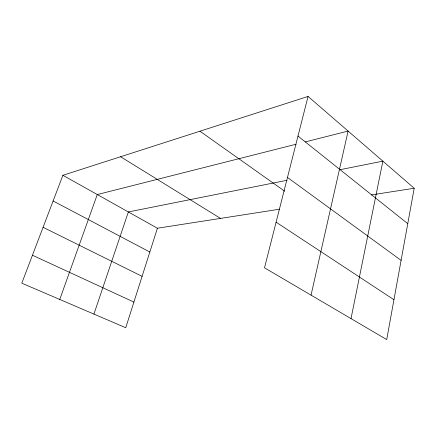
<?xml version="1.0" encoding="UTF-8"?>
<svg xmlns="http://www.w3.org/2000/svg" width="436" height="436" viewBox="0 0 436 436"><rect width="100%" height="100%" fill="white"/><g stroke="black" fill="none" stroke-linecap="round" stroke-linejoin="round"><path stroke-width="0.65" d="M414.2 188.254L386.71 339.573L264.51 267.808L308.061 96.427L414.2 188.254L371.249 194.941M351.018 318.612L382.868 161.146L339.546 169.795M311.048 295.139L348.108 131.073L305.26 141.913M279.787 209.176L157.407 228.23L125.742 327.736L21.8 283.182L62.898 175.288L308.061 96.427M93.931 314.1L128.358 211.961L287.09 180.27M59.759 299.45L97.277 194.549L296.033 144.251M32.444 255.24L133.906 302.077M43.088 227.303L142.098 276.348M53.116 200.98L149.831 252.03M62.898 175.288L157.407 228.23M120.559 156.742L220.518 218.403M276.108 222.186L393.948 299.734M199.95 131.203L284.752 191.251M287.471 177.452L401.098 260.357M297.984 136.087L407.764 223.673"/></g></svg>
